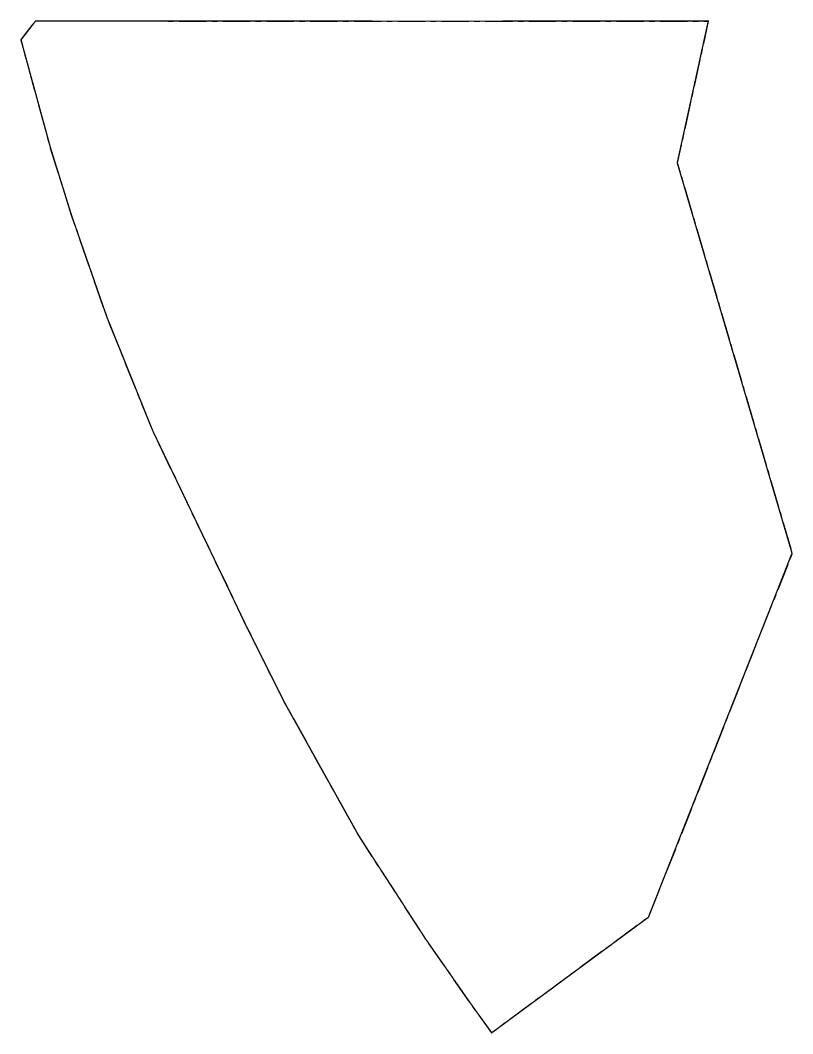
# Model space of a CAD drawing. Header units: millimetres. Extents: x 511087 to 511264, y 3501773 to 3502005.
import ezdxf

# ---------------------------------------------------------------- set-up
doc = ezdxf.new("R2010")
doc.units = ezdxf.units.MM
doc.linetypes.add('05-108-2 (01) 3F(2013 1018)$0$X-ME SHAFT SH$0$X_1st core$0$CENTER', pattern=[2, 1.25, -0.25, 0.25, -0.25])
doc.linetypes.add('CENTER', pattern=[2, 1.25, -0.25, 0.25, -0.25])
doc.layers.add('JZD', color=1, linetype='Continuous')

# ---------------------------------------------------------------- blocks, each defined once
blk = doc.blocks.new('ERHRYJUGYKI')
at = {"layer": 'JZD', "color": 8, "linetype": '05-108-2 (01) 3F(2013 1018)$0$X-ME SHAFT SH$0$X_1st core$0$CENTER', "ltscale": 5, "flags": 128}
blk.add_lwpolyline([(509218.62, 3502316.03), (509213.83, 3502331.37), (509207.07, 3502356.13), (509207.94, 3502357.26), (509210.41, 3502360.47), (509292.17, 3502360.41), (509364.21, 3502360.42), (509357.12, 3502328.01), (509383.37, 3502238.71), (509350.51, 3502155.43), (509318.65, 3502131.93), (509314.71, 3502129.02), (509310.39, 3502135.01), (509299.73, 3502150.26), (509284.29, 3502174.12), (509267.22, 3502204.72), (509258.95, 3502221.32), (509237.17, 3502266.75), (509226.65, 3502292.91)], close=True, dxfattribs=at)

msp = doc.modelspace()

# ---------------------------------------------------------------- linework, layer by layer
at = {"layer": 'JZD', "linetype": 'CENTER', "const_width": 0.3, "flags": 128}
msp.add_lwpolyline([(511098.78, 3501960.38), (511094, 3501975.73), (511087.23, 3502000.48), (511088.11, 3502001.62), (511090.58, 3502004.83), (511172.34, 3502004.77), (511244.38, 3502004.78), (511237.29, 3501972.36), (511263.53, 3501883.07), (511230.68, 3501799.79), (511198.82, 3501776.29), (511194.87, 3501773.37), (511190.55, 3501779.37), (511179.9, 3501794.62), (511164.45, 3501818.48), (511147.39, 3501849.08), (511139.11, 3501865.67), (511117.34, 3501911.11), (511106.81, 3501937.27)], close=True, dxfattribs=at)

# ---------------------------------------------------------------- block references
msp.add_blockref('ERHRYJUGYKI', (1880.18, -355.64))

doc.saveas('drawing.dxf')
